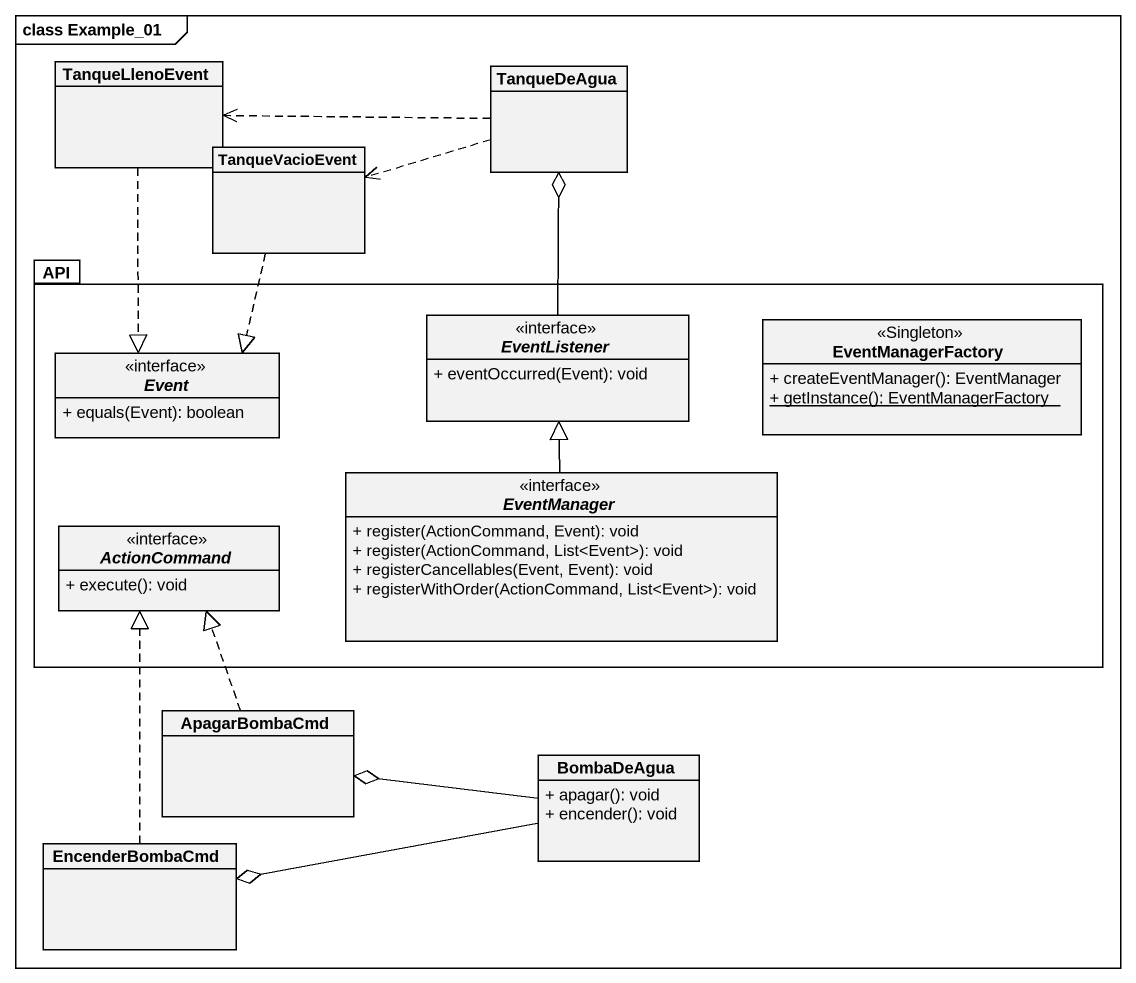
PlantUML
@startuml
mainframe class Example_01
hide circle
hide empty members
skinparam classAttributeIconSize 0
class TanqueLlenoEvent
class TanqueDeAgua
class TanqueVacioEvent
package API {
  interface EventListener <<interface>> {
    + eventOccurred(Event): void
  }
  class EventManagerFactory <<Singleton>> {
    + createEventManager(): EventManager
    {static} + getInstance(): EventManagerFactory
  }
  interface Event <<interface>> {
    + equals(Event): boolean
  }
  interface ActionCommand <<interface>> {
    + execute(): void
  }
  interface EventManager <<interface>> {
    + register(ActionCommand, Event): void
    + register(ActionCommand, List<Event>): void
    + registerCancellables(Event, Event): void
    + registerWithOrder(ActionCommand, List<Event>): void
  }
}
class ApagarBombaCmd
class BombaDeAgua {
  + apagar(): void
  + encender(): void
}
class EncenderBombaCmd
TanqueLlenoEvent ..|> Event
TanqueDeAgua .left.> TanqueLlenoEvent
TanqueDeAgua .left.> TanqueVacioEvent
TanqueVacioEvent ..|> Event
EventListener -up-o TanqueDeAgua
EventManager -up-|> EventListener
ApagarBombaCmd .up.|> ActionCommand
BombaDeAgua -left-o ApagarBombaCmd
BombaDeAgua -left-o EncenderBombaCmd
EncenderBombaCmd .up.|> ActionCommand
@enduml
